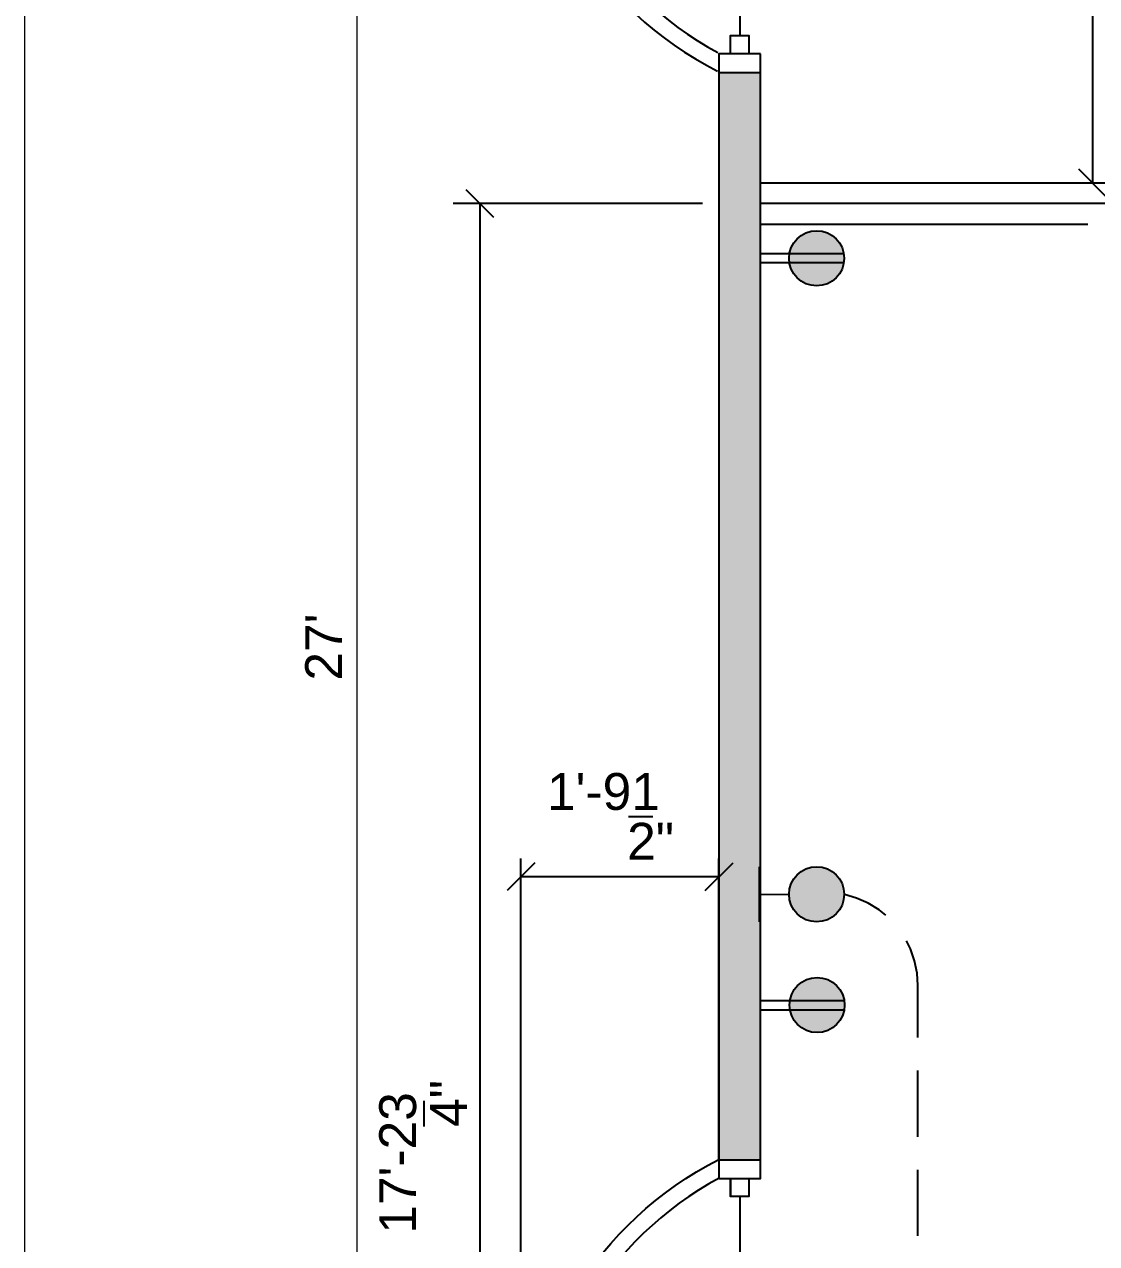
# Model space of a CAD drawing. Header units: millimetres. Extents: x -6528 to 8477, y -4350 to 6937.
# Drawn here: x -6528 to -3576, y 27 to 3385 of the extents above; entities that cross this region are included whole.
import ezdxf

# ---------------------------------------------------------------- set-up
doc = ezdxf.new("R2010")
doc.units = ezdxf.units.MM
doc.styles.add('PDF Arial', font='arial.ttf')

msp = doc.modelspace()

# ---------------------------------------------------------------- linework, layer by layer
at = {"color": 7, "lineweight": 0}
msp.add_lwpolyline([(-6528.3, -4349.5), (8476.7, -4349.5), (8476.7, 6937), (-6528.3, 6937)], close=True, dxfattribs=at)
at = {"color": 7, "lineweight": 9}
msp.add_lwpolyline([(-5612.3, -2358.5), (-5612.3, 5868)], dxfattribs=at)
at = {"color": 7, "lineweight": 25}
for points in [[(-3587.3, 5868), (-3587.3, 2948.9)], [(-4557.9, 3354.6), (-4557.9, 4929)], [(-4584.6, 3303.6), (-4584.6, 3354.6), (-4533.6, 3354.6), (-4533.6, 3303.6)], [(-4559.1, 3354.6), (-4559.1, 3354.6)], [(-4559.1, 3354.6), (-4559.1, 3354.6)], [(-4616.2, 3252.6), (-4502, 3252.6)], [(-3626.2, 2986.6), (-3549.6, 2910)], [(-5235.8, 2852.9), (-5312.3, 2929.5)], [(-4502, 2948.9), (-4078.1, 2948.9)], [(-4499.6, 2948.9), (-3583.6, 2948.9)], [(-3895.8, 2948.9), (-3531.4, 2948.9)], [(-4661.2, 2891.8), (-5347.5, 2891.8)], [(-5273.4, -2358.5), (-5273.4, 2891.8)], [(-3167, 2891.8), (-4502, 2891.8)], [(-4502, 2834.7), (-3600.7, 2834.7)], [(-4272.4, 2753.3), (-4502, 2753.3)], [(-4272.4, 2727.8), (-4502, 2727.8)], [(-4865.2, 1203.3), (-4798.4, 1203.3)], [(-5122.8, 1075.7), (-5199.3, 999.2)], [(-5161.6, -541.2), (-5161.6, 1087.9)], [(-4653.9, 999.2), (-4577.3, 1075.7)], [(-4504.5, 912.9), (-4504.5, 1064.8)], [(-5161.6, 1038.1), (-4616.2, 1038.1)], [(-4504.5, 989.5), (-4421.8, 988.2)], [(-4157, 931.2), (-4175.2, 945.7), (-4205.6, 964), (-4237.2, 978.5), (-4270, 988.2)], [(-4068.3, 594.7), (-4068.3, 738), (-4070.8, 772), (-4078.1, 806), (-4089, 838.8), (-4099.9, 860.7)], [(-4270, 695.5), (-4499.6, 695.5)], [(-4270, 670), (-4499.6, 670)], [(-4068.3, 321.3), (-4068.3, 503.5)], [(-5427.7, 349.3), (-5427.7, 419.7)], [(-4502, 256.9), (-4616.2, 256.9)], [(-4533.6, 205.9), (-4533.6, 156.1), (-4584.6, 156.1), (-4584.6, 205.9), (-4584.6, 156.1)], [(-4068.3, 48), (-4068.3, 230.2)], [(-4557.9, -1418.2), (-4557.9, 156.1)]]:
    msp.add_lwpolyline(points, dxfattribs=at)
msp.add_lwpolyline([(-4502, 3303.6), (-4616.2, 3303.6), (-4616.2, 205.9), (-4502, 205.9)], close=True, dxfattribs=at)
msp.add_lwpolyline([(-4616, -1519.2, -0.613869), (-4616.2, 258.2), (-4616.2, 1087.9)], format="xyb", dxfattribs=at)
for centre in [(-4347.1, 2740.6), (-4347.1, 988.9), (-4345.9, 683.9)]:
    msp.add_circle(centre, 75.9, dxfattribs=at)
for centre, radius, start, end in [((-4168.6, 4144.9), 996.7, 116.911, 243.089), ((-4167.4, 4144.9), 951.8, 118.3612, 241.6387), ((-4163.7, -630.5), 951.8, 118.3612, 241.6387)]:
    msp.add_arc(centre, radius, start, end, dxfattribs=at)
at = {"color": 252, "true_color": 0x959595, "transparency": 33554559}
for points in [[(-4502, 3252.6), (-4616.2, 3252.6), (-4502, 256.9)], [(-4616.2, 3252.6), (-4502, 256.9), (-4616.2, 256.9)]]:
    msp.add_solid(points, dxfattribs=at)
at = {"color": 102, "true_color": 0x12c44a, "transparency": 33554559}
for points in [[(-4402.4, 2791), (-4282.1, 2780.1), (-4410.9, 2780.1)], [(-4392.7, 2800.7), (-4290.7, 2791), (-4402.4, 2791)], [(-4290.7, 2791), (-4402.4, 2791), (-4282.1, 2780.1)], [(-4380.5, 2808), (-4301.6, 2800.7), (-4392.7, 2800.7)], [(-4301.6, 2800.7), (-4392.7, 2800.7), (-4290.7, 2791)], [(-4367.2, 2812.9), (-4312.5, 2808), (-4380.5, 2808)], [(-4312.5, 2808), (-4380.5, 2808), (-4301.6, 2800.7)], [(-4353.8, 2815.3), (-4325.9, 2812.9), (-4367.2, 2812.9)], [(-4325.9, 2812.9), (-4367.2, 2812.9), (-4312.5, 2808)], [(-4339.2, 2815.3), (-4353.8, 2815.3), (-4325.9, 2812.9)], [(-4417, 2767.9), (-4272.4, 2754.5), (-4421.8, 2754.5)], [(-4272.4, 2754.5), (-4421.8, 2754.5), (-4272.4, 2753.3)], [(-4421.8, 2754.5), (-4272.4, 2753.3), (-4421.8, 2753.3)], [(-4410.9, 2780.1), (-4276.1, 2767.9), (-4417, 2767.9)], [(-4276.1, 2767.9), (-4417, 2767.9), (-4272.4, 2754.5)], [(-4282.1, 2780.1), (-4410.9, 2780.1), (-4276.1, 2767.9)], [(-4421.8, 2753.3), (-4423.1, 2740), (-4423.1, 2740)], [(-4421.8, 2753.3), (-4271.2, 2740), (-4423.1, 2740)], [(-4423.1, 2740), (-4421.8, 2727.8), (-4421.8, 2727.8)], [(-4271.2, 2740), (-4423.1, 2740), (-4272.4, 2727.8)], [(-4423.1, 2740), (-4272.4, 2727.8), (-4421.8, 2727.8)], [(-4272.4, 2753.3), (-4421.8, 2753.3), (-4271.2, 2740)], [(-4421.8, 2727.8), (-4421.8, 2726.6), (-4421.8, 2726.6)], [(-4272.4, 2727.8), (-4421.8, 2727.8), (-4272.4, 2726.6)], [(-4421.8, 2727.8), (-4272.4, 2726.6), (-4421.8, 2726.6)], [(-4421.8, 2726.6), (-4419.4, 2719.3), (-4419.4, 2719.3)], [(-4272.4, 2726.6), (-4421.8, 2726.6), (-4273.6, 2719.3)], [(-4421.8, 2726.6), (-4273.6, 2719.3), (-4419.4, 2719.3)], [(-4272.4, 2726.6), (-4273.6, 2719.3), (-4273.6, 2719.3)], [(-4272.4, 2753.3), (-4271.2, 2740), (-4271.2, 2740)], [(-4271.2, 2740), (-4272.4, 2727.8), (-4272.4, 2727.8)], [(-4272.4, 2727.8), (-4272.4, 2726.6), (-4272.4, 2726.6)], [(-4419.4, 2719.3), (-4418.2, 2714.5), (-4418.2, 2714.5)], [(-4273.6, 2719.3), (-4419.4, 2719.3), (-4276.1, 2714.5)], [(-4419.4, 2719.3), (-4276.1, 2714.5), (-4418.2, 2714.5)], [(-4418.2, 2714.5), (-4418.2, 2713.2), (-4418.2, 2713.2)], [(-4276.1, 2714.5), (-4418.2, 2714.5), (-4276.1, 2713.2)], [(-4418.2, 2714.5), (-4276.1, 2713.2), (-4418.2, 2713.2)], [(-4418.2, 2713.2), (-4417, 2713.2), (-4417, 2713.2)], [(-4418.2, 2713.2), (-4276.1, 2713.2), (-4417, 2713.2)], [(-4417, 2713.2), (-4414.6, 2705.9), (-4414.6, 2705.9)], [(-4276.1, 2713.2), (-4417, 2713.2), (-4278.5, 2705.9)], [(-4417, 2713.2), (-4278.5, 2705.9), (-4414.6, 2705.9)], [(-4414.6, 2705.9), (-4412.1, 2701.1), (-4412.1, 2701.1)], [(-4278.5, 2705.9), (-4414.6, 2705.9), (-4282.1, 2701.1)], [(-4414.6, 2705.9), (-4282.1, 2701.1), (-4412.1, 2701.1)], [(-4412.1, 2701.1), (-4410.9, 2701.1), (-4410.9, 2701.1)], [(-4412.1, 2701.1), (-4282.1, 2701.1), (-4410.9, 2701.1)], [(-4410.9, 2701.1), (-4410.9, 2699.9), (-4410.9, 2699.9)], [(-4282.1, 2701.1), (-4410.9, 2701.1), (-4282.1, 2699.9)], [(-4410.9, 2701.1), (-4282.1, 2699.9), (-4410.9, 2699.9)], [(-4410.9, 2699.9), (-4407.3, 2695), (-4407.3, 2695)], [(-4282.1, 2699.9), (-4410.9, 2699.9), (-4287, 2695)], [(-4410.9, 2699.9), (-4287, 2695), (-4407.3, 2695)], [(-4407.3, 2695), (-4403.6, 2690.2), (-4403.6, 2690.2)], [(-4287, 2695), (-4407.3, 2695), (-4290.7, 2690.2)], [(-4407.3, 2695), (-4290.7, 2690.2), (-4403.6, 2690.2)], [(-4403.6, 2690.2), (-4403.6, 2688.9), (-4403.6, 2688.9)], [(-4290.7, 2690.2), (-4403.6, 2690.2), (-4290.7, 2688.9)], [(-4403.6, 2690.2), (-4290.7, 2688.9), (-4403.6, 2688.9)], [(-4403.6, 2688.9), (-4402.4, 2688.9), (-4402.4, 2688.9)], [(-4403.6, 2688.9), (-4290.7, 2688.9), (-4402.4, 2688.9)], [(-4402.4, 2688.9), (-4397.6, 2684.1), (-4397.6, 2684.1)], [(-4290.7, 2688.9), (-4402.4, 2688.9), (-4296.7, 2684.1)], [(-4402.4, 2688.9), (-4296.7, 2684.1), (-4397.6, 2684.1)], [(-4290.7, 2688.9), (-4296.7, 2684.1), (-4296.7, 2684.1)], [(-4287, 2695), (-4289.4, 2690.2), (-4290.7, 2690.2)], [(-4290.7, 2690.2), (-4289.4, 2690.2), (-4290.7, 2688.9)], [(-4282.1, 2699.9), (-4287, 2695), (-4287, 2695)], [(-4278.5, 2705.9), (-4282.1, 2701.1), (-4282.1, 2701.1)], [(-4282.1, 2701.1), (-4282.1, 2699.9), (-4282.1, 2699.9)], [(-4276.1, 2713.2), (-4278.5, 2705.9), (-4278.5, 2705.9)], [(-4273.6, 2719.3), (-4276.1, 2714.5), (-4276.1, 2714.5)], [(-4276.1, 2714.5), (-4276.1, 2713.2), (-4276.1, 2713.2)], [(-4397.6, 2684.1), (-4392.7, 2680.4), (-4392.7, 2680.4)], [(-4296.7, 2684.1), (-4397.6, 2684.1), (-4300.4, 2679.2)], [(-4397.6, 2684.1), (-4300.4, 2679.2), (-4392.7, 2679.2)], [(-4392.7, 2680.4), (-4392.7, 2679.2), (-4392.7, 2679.2)], [(-4392.7, 2679.2), (-4385.4, 2675.6), (-4385.4, 2675.6)], [(-4301.6, 2679.2), (-4301.6, 2679.2), (-4392.7, 2679.2)], [(-4301.6, 2679.2), (-4392.7, 2679.2), (-4300.4, 2679.2)], [(-4301.6, 2679.2), (-4392.7, 2679.2), (-4307.7, 2675.6)], [(-4392.7, 2679.2), (-4307.7, 2675.6), (-4385.4, 2675.6)], [(-4385.4, 2675.6), (-4380.5, 2671.9), (-4380.5, 2671.9)], [(-4307.7, 2675.6), (-4385.4, 2675.6), (-4312.5, 2671.9)], [(-4385.4, 2675.6), (-4312.5, 2671.9), (-4380.5, 2671.9)], [(-4380.5, 2671.9), (-4312.5, 2671.9), (-4312.5, 2671.9)], [(-4312.5, 2671.9), (-4312.5, 2671.9), (-4380.5, 2671.9)], [(-4380.5, 2671.9), (-4372, 2669.5), (-4372, 2669.5)], [(-4380.5, 2671.9), (-4312.5, 2671.9), (-4312.5, 2671.9)], [(-4312.5, 2671.9), (-4312.5, 2671.9), (-4380.5, 2671.9)], [(-4312.5, 2671.9), (-4380.5, 2671.9), (-4321, 2669.5)], [(-4380.5, 2671.9), (-4321, 2669.5), (-4372, 2669.5)], [(-4372, 2669.5), (-4367.2, 2667.1), (-4368.4, 2667.1)], [(-4321, 2669.5), (-4372, 2669.5), (-4325.9, 2667.1)], [(-4372, 2669.5), (-4325.9, 2667.1), (-4367.2, 2667.1)], [(-4368.4, 2667.1), (-4367.2, 2667.1), (-4367.2, 2667.1)], [(-4367.2, 2667.1), (-4357.5, 2664.6), (-4357.5, 2664.6)], [(-4367.2, 2667.1), (-4325.9, 2667.1), (-4325.9, 2667.1)], [(-4325.9, 2667.1), (-4325.9, 2667.1), (-4367.2, 2667.1)], [(-4325.9, 2667.1), (-4367.2, 2667.1), (-4336.8, 2664.6)], [(-4367.2, 2667.1), (-4336.8, 2664.6), (-4357.5, 2664.6)], [(-4357.5, 2664.6), (-4353.8, 2664.6), (-4353.8, 2664.6)], [(-4336.8, 2664.6), (-4357.5, 2664.6), (-4339.2, 2664.6)], [(-4357.5, 2664.6), (-4339.2, 2664.6), (-4353.8, 2664.6)], [(-4336.8, 2664.6), (-4339.2, 2664.6), (-4339.2, 2664.6)], [(-4325.9, 2667.1), (-4336.8, 2664.6), (-4336.8, 2664.6)], [(-4321, 2669.5), (-4325.9, 2667.1), (-4325.9, 2667.1)], [(-4312.5, 2671.9), (-4321, 2669.5), (-4321, 2669.5)], [(-4307.7, 2675.6), (-4312.5, 2671.9), (-4312.5, 2671.9)], [(-4301.6, 2679.2), (-4307.7, 2675.6), (-4307.7, 2675.6)], [(-4300.4, 2679.2), (-4301.6, 2679.2), (-4301.6, 2679.2)], [(-4296.7, 2684.1), (-4300.4, 2680.4), (-4300.4, 2680.4)], [(-4300.4, 2680.4), (-4300.4, 2679.2), (-4300.4, 2679.2)], [(-4391.5, 742.9), (-4289.4, 734.4), (-4401.2, 734.4)], [(-4379.3, 750.1), (-4299.2, 742.9), (-4391.5, 742.9)], [(-4299.2, 742.9), (-4391.5, 742.9), (-4289.4, 734.4)], [(-4366, 756.2), (-4311.3, 750.1), (-4379.3, 750.1)], [(-4311.3, 750.1), (-4379.3, 750.1), (-4299.2, 742.9)], [(-4352.6, 758.7), (-4324.7, 756.2), (-4366, 756.2)], [(-4324.7, 756.2), (-4366, 756.2), (-4311.3, 750.1)], [(-4338, 758.7), (-4352.6, 758.7), (-4324.7, 756.2)], [(-4415.8, 710.1), (-4271.2, 696.7), (-4419.4, 696.7)], [(-4409.7, 722.2), (-4274.9, 710.1), (-4415.8, 710.1)], [(-4274.9, 710.1), (-4415.8, 710.1), (-4271.2, 696.7)], [(-4401.2, 734.4), (-4280.9, 722.2), (-4409.7, 722.2)], [(-4280.9, 722.2), (-4409.7, 722.2), (-4274.9, 710.1)], [(-4289.4, 734.4), (-4401.2, 734.4), (-4280.9, 722.2)], [(-4419.4, 695.5), (-4420.6, 683.3), (-4420.6, 683.3)], [(-4419.4, 695.5), (-4268.8, 683.3), (-4420.6, 683.3)], [(-4420.6, 683.3), (-4419.4, 670), (-4419.4, 670)], [(-4268.8, 683.3), (-4420.6, 683.3), (-4270, 670)], [(-4420.6, 683.3), (-4270, 670), (-4420.6, 670)], [(-4271.2, 696.7), (-4419.4, 696.7), (-4270, 695.5)], [(-4419.4, 696.7), (-4270, 695.5), (-4419.4, 695.5)], [(-4270, 695.5), (-4419.4, 695.5), (-4268.8, 683.3)], [(-4270, 695.5), (-4268.8, 683.3), (-4268.8, 683.3)], [(-4268.8, 683.3), (-4270, 670), (-4270, 670)], [(-4420.6, 670), (-4419.4, 670), (-4419.4, 670)], [(-4419.4, 670), (-4419.4, 668.8), (-4419.4, 668.8)], [(-4419.4, 670), (-4270, 670), (-4270, 670)], [(-4270, 670), (-4270, 670), (-4419.4, 670)], [(-4270, 670), (-4419.4, 670), (-4271.2, 668.8)], [(-4419.4, 670), (-4271.2, 668.8), (-4419.4, 668.8)], [(-4419.4, 668.8), (-4418.2, 662.7), (-4418.2, 662.7)], [(-4271.2, 668.8), (-4419.4, 668.8), (-4272.4, 662.7)], [(-4419.4, 668.8), (-4272.4, 662.7), (-4418.2, 662.7)], [(-4418.2, 662.7), (-4415.8, 656.6), (-4417, 656.6)], [(-4272.4, 662.7), (-4418.2, 662.7), (-4273.6, 656.6)], [(-4418.2, 662.7), (-4273.6, 656.6), (-4415.8, 656.6)], [(-4417, 656.6), (-4415.8, 656.6), (-4415.8, 656.6)], [(-4415.8, 656.6), (-4415.8, 655.4), (-4415.8, 655.4)], [(-4415.8, 656.6), (-4273.6, 656.6), (-4273.6, 656.6)], [(-4273.6, 656.6), (-4273.6, 656.6), (-4415.8, 656.6)], [(-4273.6, 656.6), (-4415.8, 656.6), (-4274.9, 655.4)], [(-4415.8, 656.6), (-4274.9, 655.4), (-4415.8, 655.4)], [(-4415.8, 655.4), (-4413.3, 649.3), (-4413.3, 649.3)], [(-4274.9, 655.4), (-4415.8, 655.4), (-4277.3, 649.3)], [(-4415.8, 655.4), (-4277.3, 649.3), (-4413.3, 649.3)], [(-4413.3, 649.3), (-4409.7, 644.5), (-4410.9, 644.5)], [(-4277.3, 649.3), (-4413.3, 649.3), (-4280.9, 643.2)], [(-4413.3, 649.3), (-4280.9, 643.2), (-4409.7, 643.2)], [(-4410.9, 644.5), (-4409.7, 644.5), (-4409.7, 643.2)], [(-4409.7, 643.2), (-4404.8, 637.2), (-4404.8, 637.2)], [(-4409.7, 643.2), (-4280.9, 643.2), (-4280.9, 643.2)], [(-4280.9, 643.2), (-4280.9, 643.2), (-4409.7, 643.2)], [(-4280.9, 643.2), (-4409.7, 643.2), (-4284.6, 637.2)], [(-4409.7, 643.2), (-4284.6, 637.2), (-4404.8, 637.2)], [(-4280.9, 643.2), (-4284.6, 637.2), (-4284.6, 637.2)], [(-4279.7, 644.5), (-4280.9, 643.2), (-4280.9, 643.2)], [(-4277.3, 649.3), (-4279.7, 644.5), (-4279.7, 644.5)], [(-4274.9, 655.4), (-4277.3, 649.3), (-4277.3, 649.3)], [(-4273.6, 656.6), (-4274.9, 655.4), (-4274.9, 655.4)], [(-4272.4, 662.7), (-4273.6, 656.6), (-4273.6, 656.6)], [(-4271.2, 668.8), (-4272.4, 662.7), (-4272.4, 662.7)], [(-4270, 670), (-4271.2, 668.8), (-4271.2, 668.8)], [(-4404.8, 637.2), (-4402.4, 632.3), (-4402.4, 632.3)], [(-4284.6, 637.2), (-4404.8, 637.2), (-4288.2, 632.3)], [(-4404.8, 637.2), (-4288.2, 632.3), (-4402.4, 632.3)], [(-4402.4, 632.3), (-4401.2, 632.3), (-4401.2, 632.3)], [(-4402.4, 632.3), (-4288.2, 632.3), (-4401.2, 632.3)], [(-4401.2, 632.3), (-4401.2, 631.1), (-4401.2, 631.1)], [(-4288.2, 632.3), (-4401.2, 632.3), (-4289.4, 631.1)], [(-4401.2, 632.3), (-4289.4, 631.1), (-4401.2, 631.1)], [(-4401.2, 631.1), (-4396.3, 626.2), (-4396.3, 626.2)], [(-4289.4, 631.1), (-4401.2, 631.1), (-4294.3, 626.2)], [(-4401.2, 631.1), (-4294.3, 626.2), (-4396.3, 626.2)], [(-4396.3, 626.2), (-4391.5, 622.6), (-4391.5, 622.6)], [(-4294.3, 626.2), (-4396.3, 626.2), (-4299.2, 622.6)], [(-4396.3, 626.2), (-4299.2, 622.6), (-4391.5, 622.6)], [(-4391.5, 622.6), (-4384.2, 617.7), (-4384.2, 617.7)], [(-4391.5, 622.6), (-4299.2, 622.6), (-4390.3, 622.6)], [(-4299.2, 622.6), (-4390.3, 622.6), (-4306.4, 617.7)], [(-4390.3, 622.6), (-4306.4, 617.7), (-4384.2, 617.7)], [(-4384.2, 617.7), (-4379.3, 615.3), (-4379.3, 615.3)], [(-4306.4, 617.7), (-4384.2, 617.7), (-4311.3, 615.3)], [(-4384.2, 617.7), (-4311.3, 615.3), (-4379.3, 615.3)], [(-4379.3, 615.3), (-4311.3, 615.3), (-4311.3, 615.3)], [(-4311.3, 615.3), (-4311.3, 615.3), (-4379.3, 615.3)], [(-4379.3, 615.3), (-4370.8, 611.7), (-4370.8, 611.7)], [(-4311.3, 615.3), (-4379.3, 615.3), (-4319.8, 611.7)], [(-4379.3, 615.3), (-4319.8, 611.7), (-4370.8, 611.7)], [(-4370.8, 611.7), (-4366, 610.4), (-4366, 610.4)], [(-4319.8, 611.7), (-4370.8, 611.7), (-4324.7, 610.4)], [(-4370.8, 611.7), (-4324.7, 610.4), (-4366, 610.4)], [(-4366, 610.4), (-4366, 609.2), (-4366, 609.2)], [(-4366, 610.4), (-4324.7, 610.4), (-4324.7, 610.4)], [(-4324.7, 610.4), (-4324.7, 610.4), (-4366, 610.4)], [(-4324.7, 610.4), (-4366, 610.4), (-4324.7, 609.2)], [(-4366, 610.4), (-4324.7, 609.2), (-4366, 609.2)], [(-4366, 609.2), (-4356.2, 608), (-4356.2, 608)], [(-4324.7, 609.2), (-4366, 609.2), (-4334.4, 608)], [(-4366, 609.2), (-4334.4, 608), (-4356.2, 608)], [(-4356.2, 608), (-4352.6, 606.8), (-4352.6, 606.8)], [(-4334.4, 608), (-4356.2, 608), (-4338, 606.8)], [(-4356.2, 608), (-4338, 606.8), (-4352.6, 606.8)], [(-4334.4, 608), (-4338, 606.8), (-4338, 606.8)], [(-4324.7, 609.2), (-4334.4, 608), (-4334.4, 608)], [(-4319.8, 611.7), (-4324.7, 610.4), (-4324.7, 610.4)], [(-4324.7, 610.4), (-4324.7, 609.2), (-4324.7, 609.2)], [(-4311.3, 615.3), (-4319.8, 611.7), (-4319.8, 611.7)], [(-4306.4, 617.7), (-4311.3, 615.3), (-4311.3, 615.3)], [(-4299.2, 622.6), (-4306.4, 617.7), (-4306.4, 617.7)], [(-4294.3, 626.2), (-4299.2, 622.6), (-4299.2, 622.6)], [(-4289.4, 631.1), (-4294.3, 626.2), (-4294.3, 626.2)], [(-4288.2, 632.3), (-4289.4, 631.1), (-4289.4, 631.1)], [(-4284.6, 637.2), (-4288.2, 632.3), (-4288.2, 632.3)]]:
    msp.add_solid(points, dxfattribs=at)
at = {"color": 2, "transparency": 33554559}
for points in [[(-4391.5, 1049), (-4290.7, 1039.3), (-4402.4, 1039.3)], [(-4380.5, 1056.3), (-4300.4, 1049), (-4391.5, 1049)], [(-4300.4, 1049), (-4391.5, 1049), (-4290.7, 1039.3)], [(-4367.2, 1061.1), (-4312.5, 1056.3), (-4380.5, 1056.3)], [(-4312.5, 1056.3), (-4380.5, 1056.3), (-4300.4, 1049)], [(-4353.8, 1063.6), (-4325.9, 1061.1), (-4367.2, 1061.1)], [(-4325.9, 1061.1), (-4367.2, 1061.1), (-4312.5, 1056.3)], [(-4339.2, 1063.6), (-4353.8, 1063.6), (-4325.9, 1061.1)], [(-4417, 1016.2), (-4271.2, 1002.8), (-4420.6, 1002.8)], [(-4410.9, 1028.3), (-4276.1, 1016.2), (-4417, 1016.2)], [(-4276.1, 1016.2), (-4417, 1016.2), (-4271.2, 1002.8)], [(-4402.4, 1039.3), (-4282.1, 1028.3), (-4410.9, 1028.3)], [(-4282.1, 1028.3), (-4410.9, 1028.3), (-4276.1, 1016.2)], [(-4290.7, 1039.3), (-4402.4, 1039.3), (-4282.1, 1028.3)], [(-4420.6, 1002.8), (-4270, 988.2), (-4421.8, 988.2)], [(-4270, 988.2), (-4421.8, 988.2), (-4271.2, 974.9)], [(-4421.8, 988.2), (-4271.2, 974.9), (-4420.6, 974.9)], [(-4271.2, 1002.8), (-4420.6, 1002.8), (-4270, 988.2)], [(-4271.2, 974.9), (-4420.6, 974.9), (-4276.1, 960.3)], [(-4420.6, 974.9), (-4276.1, 960.3), (-4417, 960.3)], [(-4276.1, 960.3), (-4417, 960.3), (-4282.1, 948.2)], [(-4417, 960.3), (-4282.1, 948.2), (-4410.9, 948.2)], [(-4282.1, 948.2), (-4410.9, 948.2), (-4290.7, 937.2)], [(-4410.9, 948.2), (-4290.7, 937.2), (-4402.4, 937.2)], [(-4290.7, 937.2), (-4402.4, 937.2), (-4300.4, 927.5)], [(-4402.4, 937.2), (-4300.4, 927.5), (-4391.5, 927.5)], [(-4300.4, 927.5), (-4391.5, 927.5), (-4312.5, 920.2)], [(-4391.5, 927.5), (-4312.5, 920.2), (-4380.5, 920.2)], [(-4312.5, 920.2), (-4380.5, 920.2), (-4325.9, 915.4)], [(-4380.5, 920.2), (-4325.9, 915.4), (-4367.2, 915.4)], [(-4325.9, 915.4), (-4367.2, 915.4), (-4339.2, 912.9)], [(-4367.2, 915.4), (-4339.2, 912.9), (-4353.8, 912.9)]]:
    msp.add_solid(points, dxfattribs=at)

# ---------------------------------------------------------------- texts
at = {"color": 7, "char_height": 101.55, "attachment_point": 7, "rotation": 90, "style": 'PDF Arial'}
for s, insert in [("27'", (-5653.6, 1577.4)), ('4"', (-5309.9, 348.1)), ("17'-23", (-5448.4, 54))]:
    msp.add_mtext(s, dxfattribs=dict(at, insert=insert))
at = {"color": 7, "char_height": 101.55, "attachment_point": 7, "style": 'PDF Arial'}
for s, insert in [("1'-91", (-5089.6, 1219.9)), ('2"', (-4868.9, 1084.2))]:
    msp.add_mtext(s, dxfattribs=dict(at, insert=insert))

doc.saveas('drawing.dxf')
